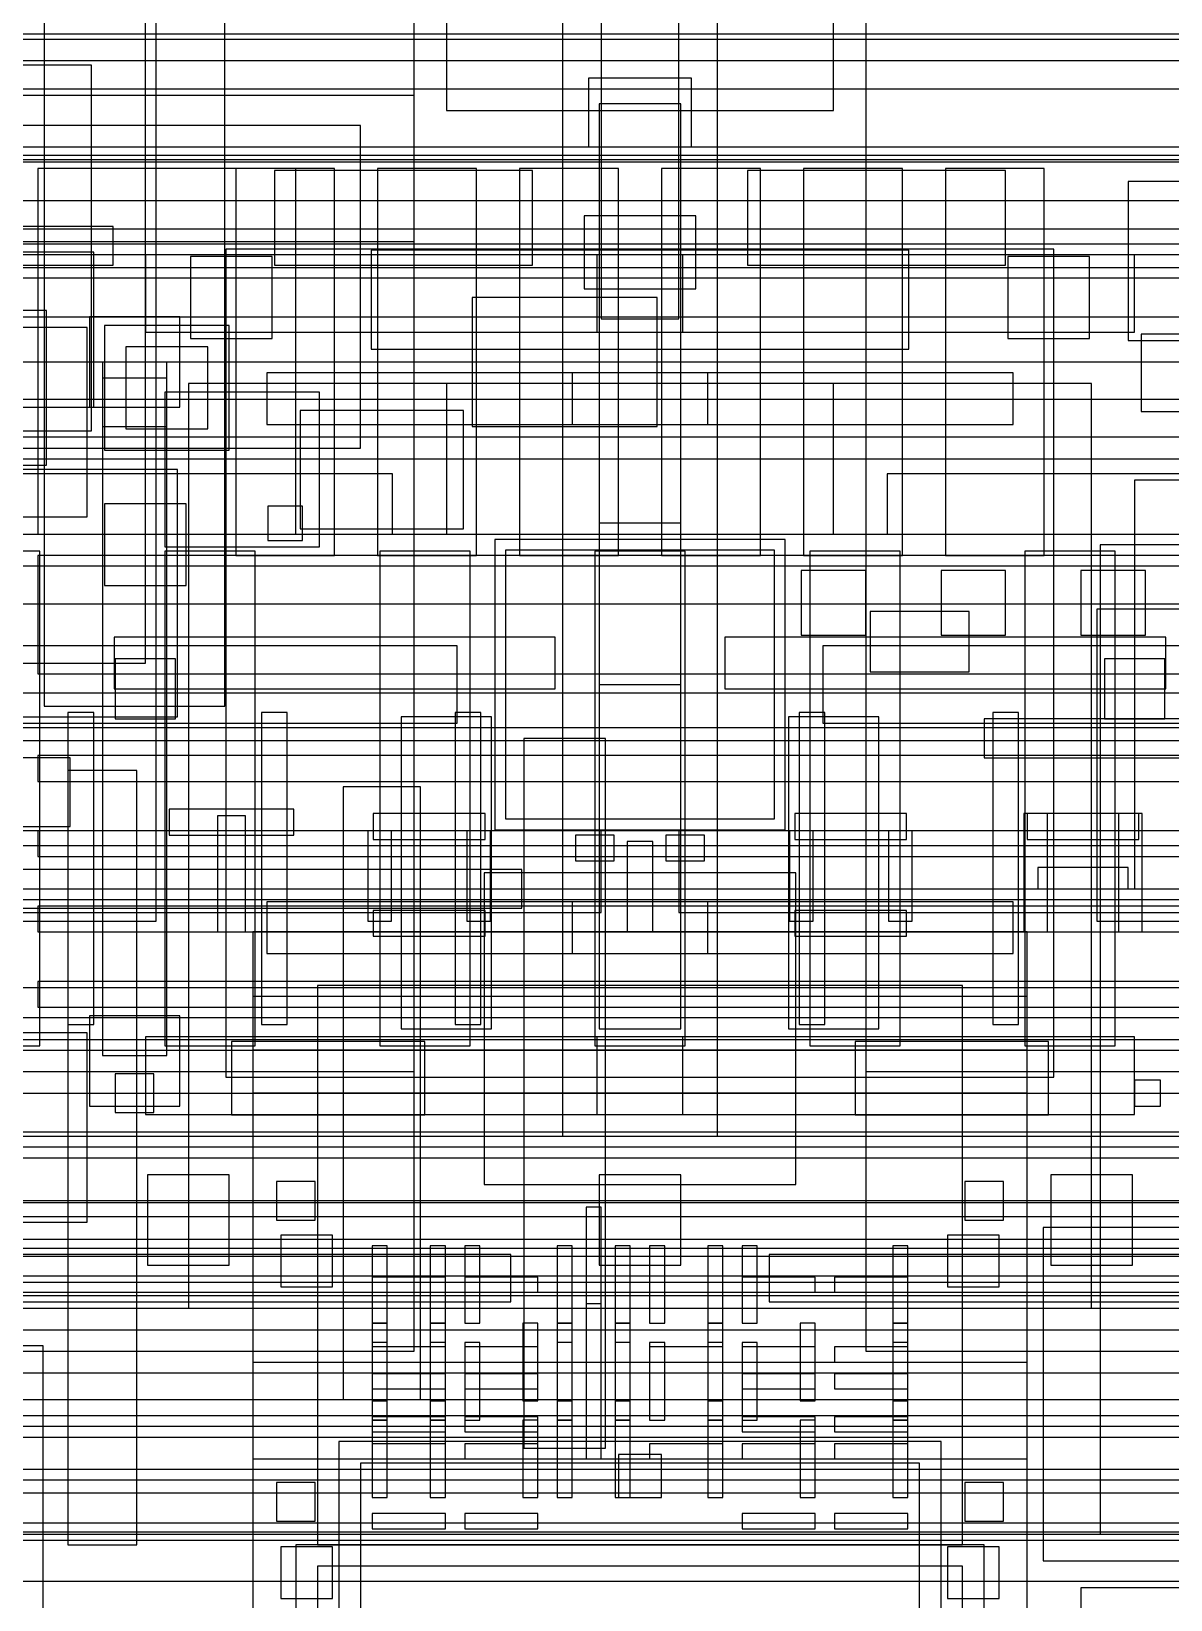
# Model space of a CAD drawing. Header units: millimetres. Extents: x -18 to 5970, y -985 to 4490.
# Drawn here: x 4717 to 5247, y 3084 to 3814 of the extents above; entities that cross this region are included whole.
import ezdxf

# ---------------------------------------------------------------- set-up
doc = ezdxf.new("R2010")
doc.units = ezdxf.units.MM

msp = doc.modelspace()

# ---------------------------------------------------------------- linework, layer by layer
at = {"layer": 'AS_FITTED_ROUTES'}
for p, q in [((4789, 3594), (4751, 3594)), ((4751, 3594), (4751, 3556)), ((4789, 3556), (4789, 3594)), ((4843, 3593), (4827, 3593)), ((4827, 3593), (4827, 3577)), ((4843, 3577), (4843, 3593)), ((4827, 3577), (4843, 3577)), ((4751, 3556), (4789, 3556)), ((5580, 3506), (4420, 3506)), ((5680, 3494), (5160, 3494)), ((5160, 3494), (5160, 3476)), ((4420, 3484), (5580, 3484)), ((5160, 3476), (5680, 3476)), ((4945, 3424), (4015, 3424)), ((4945, 3406), (4945, 3424)), ((4015, 3406), (4945, 3406)), ((4774, 3329), (4756, 3329)), ((4756, 3329), (4756, 3311)), ((4774, 3311), (4774, 3329)), ((5242, 3326), (5230, 3326)), ((5230, 3326), (5230, 3314)), ((5242, 3314), (5242, 3326)), ((4756, 3311), (4774, 3311)), ((5230, 3314), (5242, 3314)), ((5640, 3244), (4360, 3244)), ((4360, 3226), (5640, 3226)), ((5010, 3152), (4990, 3152)), ((4990, 3152), (4990, 3132)), ((5010, 3132), (5010, 3152)), ((4990, 3132), (5010, 3132))]:
    msp.add_line(p, q, dxfattribs=at)
at = {"layer": 'BODY'}
for p, q in [((4964, 3880), (4964, 3300)), ((5036, 3300), (5036, 3880)), ((4910, 3825), (4910, 3777)), ((5090, 3777), (5090, 3825)), ((5705, 3810), (4295, 3810)), ((5292.5, 3812.5), (4707.5, 3812.5)), ((4345, 3787), (5655, 3787)), ((5024, 3792), (4976, 3792)), ((4976, 3792), (4976, 3760)), ((5024, 3760), (5024, 3792)), ((4910, 3777), (5090, 3777)), ((4270, 3760), (5730, 3760)), ((5660, 3756), (4340, 3756)), ((4976, 3760), (5024, 3760)), ((5695, 3753), (4305, 3753)), ((5610, 3754), (4390, 3754)), ((5595, 3735), (4405, 3735)), ((5026, 3728), (4974, 3728)), ((4974, 3728), (4974, 3694)), ((5026, 3694), (5026, 3728)), ((4340, 3722), (5660, 3722)), ((4305, 3715), (5695, 3715)), ((5192.5, 3712.5), (4807.5, 3712.5)), ((4807.5, 3712.5), (4807.5, 3327.5)), ((5125, 3712), (4875, 3712)), ((4875, 3712), (4875, 3666)), ((5125, 3666), (5125, 3712)), ((5192.5, 3327.5), (5192.5, 3712.5)), ((4358, 3710), (5642, 3710)), ((4390, 3704), (5610, 3704)), ((4974, 3694), (5026, 3694)), ((4743, 3676), (4617, 3676)), ((4743, 3588), (4743, 3676)), ((4875, 3666), (5125, 3666)), ((5031.5, 3654.976), (4826.5, 3654.976)), ((4826.5, 3654.976), (4826.5, 3630.976)), ((5173.5, 3654.976), (4968.5, 3654.976)), ((4968.5, 3654.976), (4968.5, 3630.976)), ((5031.5, 3630.976), (5031.5, 3654.976)), ((5173.5, 3630.976), (5173.5, 3654.976)), ((4826.5, 3630.976), (5031.5, 3630.976)), ((4968.5, 3630.976), (5173.5, 3630.976)), ((4405, 3615), (5595, 3615)), ((4617, 3588), (4743, 3588)), ((5280, 3570), (4720, 3570)), ((4720, 3570), (4720, 3515)), ((4960.5, 3532), (4755.5, 3532)), ((4755.5, 3532), (4755.5, 3508)), ((4960.5, 3508), (4960.5, 3532)), ((5244.5, 3532), (5039.5, 3532)), ((5039.5, 3532), (5039.5, 3508)), ((5244.5, 3508), (5244.5, 3532)), ((4720, 3515), (5280, 3515)), ((4755.5, 3508), (4960.5, 3508)), ((5039.5, 3508), (5244.5, 3508)), ((5595, 3435), (4405, 3435)), ((5031.5, 3409.024), (4826.5, 3409.024)), ((4826.5, 3409.024), (4826.5, 3385.024)), ((5173.5, 3409.024), (4968.5, 3409.024)), ((4968.5, 3409.024), (4968.5, 3385.024)), ((5031.5, 3385.024), (5031.5, 3409.024)), ((5173.5, 3385.024), (5173.5, 3409.024)), ((5180, 3395), (4820, 3395)), ((4820, 3395), (4820, 3160)), ((5180, 3160), (5180, 3395)), ((4826.5, 3385.024), (5031.5, 3385.024)), ((4968.5, 3385.024), (5173.5, 3385.024)), ((5180, 3365), (4820, 3365)), ((4820, 3365), (4820, 3195)), ((5180, 3195), (5180, 3365)), ((4743, 3348), (4617, 3348)), ((4743, 3260), (4743, 3348)), ((4900, 3344), (4810, 3344)), ((4810, 3344), (4810, 3310)), ((4900, 3310), (4900, 3344)), ((5190, 3344), (5100, 3344)), ((5100, 3344), (5100, 3310)), ((5190, 3310), (5190, 3344)), ((4807.5, 3327.5), (5192.5, 3327.5)), ((4810, 3310), (4900, 3310)), ((5100, 3310), (5190, 3310)), ((4405, 3300), (5595, 3300)), ((4964, 3300), (5036, 3300)), ((4295, 3290), (5705, 3290)), ((4809, 3282), (4771, 3282)), ((4771, 3282), (4771, 3240)), ((4809, 3240), (4809, 3282)), ((5019, 3282), (4981, 3282)), ((4981, 3282), (4981, 3240)), ((5019, 3240), (5019, 3282)), ((5229, 3282), (5191, 3282)), ((5191, 3282), (5191, 3240)), ((5229, 3240), (5229, 3282)), ((4849, 3279), (4831, 3279)), ((4831, 3279), (4831, 3261)), ((4849, 3261), (4849, 3279)), ((5169, 3279), (5151, 3279)), ((5151, 3279), (5151, 3261)), ((5169, 3261), (5169, 3279)), ((5630, 3269), (4370, 3269)), ((5630, 3269), (4370, 3269)), ((5630, 3269), (4370, 3269)), ((5630, 3269), (4370, 3269)), ((5630, 3269), (4370, 3269)), ((5630, 3269), (4370, 3269)), ((4617, 3260), (4743, 3260)), ((4831, 3261), (4849, 3261)), ((4982, 3267), (4975, 3267)), ((4975, 3267), (4975, 3195)), ((4982, 3195), (4982, 3267)), ((5151, 3261), (5169, 3261)), ((5640, 3252), (4360, 3252)), ((4882.5, 3249), (4875.5, 3249)), ((4875.5, 3249), (4875.5, 3213)), ((4882.5, 3213), (4882.5, 3249)), ((4909.5, 3249), (4902.5, 3249)), ((4902.5, 3249), (4902.5, 3213)), ((4909.5, 3213), (4909.5, 3249)), ((4925.5, 3249), (4918.5, 3249)), ((4918.5, 3249), (4918.5, 3213)), ((4925.5, 3213), (4925.5, 3249)), ((4968.5, 3249), (4961.5, 3249)), ((4961.5, 3249), (4961.5, 3213)), ((4968.5, 3213), (4968.5, 3249)), ((4995.5, 3249), (4988.5, 3249)), ((4988.5, 3249), (4988.5, 3213)), ((4995.5, 3213), (4995.5, 3249)), ((5011.5, 3249), (5004.5, 3249)), ((5004.5, 3249), (5004.5, 3213)), ((5011.5, 3213), (5011.5, 3249)), ((5038.5, 3249), (5031.5, 3249)), ((5031.5, 3249), (5031.5, 3213)), ((5038.5, 3213), (5038.5, 3249)), ((5054.5, 3249), (5047.5, 3249)), ((5047.5, 3249), (5047.5, 3213)), ((5054.5, 3213), (5054.5, 3249)), ((5124.5, 3249), (5117.5, 3249)), ((5117.5, 3249), (5117.5, 3213)), ((5124.5, 3213), (5124.5, 3249)), ((4771, 3240), (4809, 3240)), ((4981, 3240), (5019, 3240)), ((5191, 3240), (5229, 3240)), ((4370, 3235), (5630, 3235)), ((4370, 3235), (5630, 3235)), ((4370, 3235), (5630, 3235)), ((4370, 3235), (5630, 3235)), ((4370, 3235), (5630, 3235)), ((4370, 3235), (5630, 3235)), ((5615, 3232), (4385, 3232)), ((4909.5, 3234.5), (4875.5, 3234.5)), ((4875.5, 3234.5), (4875.5, 3227.5)), ((4909.5, 3227.5), (4909.5, 3234.5)), ((4952.5, 3234.5), (4918.5, 3234.5)), ((4918.5, 3234.5), (4918.5, 3227.5)), ((4952.5, 3227.5), (4952.5, 3234.5)), ((5081.5, 3234.5), (5047.5, 3234.5)), ((5047.5, 3234.5), (5047.5, 3227.5)), ((5081.5, 3227.5), (5081.5, 3234.5)), ((5124.5, 3234.5), (5090.5, 3234.5)), ((5090.5, 3234.5), (5090.5, 3227.5)), ((5124.5, 3227.5), (5124.5, 3234.5)), ((4707.5, 3227.5), (5292.5, 3227.5)), ((4875.5, 3227.5), (4909.5, 3227.5)), ((4918.5, 3227.5), (4952.5, 3227.5)), ((5047.5, 3227.5), (5081.5, 3227.5)), ((5090.5, 3227.5), (5124.5, 3227.5)), ((4285, 3220), (5715, 3220)), ((4360, 3210), (5640, 3210)), ((4875.5, 3213), (4882.5, 3213)), ((4882.5, 3213), (4875.5, 3213)), ((4875.5, 3213), (4875.5, 3177)), ((4882.5, 3177), (4882.5, 3213)), ((4902.5, 3213), (4909.5, 3213)), ((4909.5, 3213), (4902.5, 3213)), ((4902.5, 3213), (4902.5, 3177)), ((4909.5, 3177), (4909.5, 3213)), ((4918.5, 3213), (4925.5, 3213)), ((4952.5, 3213), (4945.5, 3213)), ((4945.5, 3213), (4945.5, 3177)), ((4952.5, 3177), (4952.5, 3213)), ((4961.5, 3213), (4968.5, 3213)), ((4968.5, 3213), (4961.5, 3213)), ((4961.5, 3213), (4961.5, 3177)), ((4968.5, 3177), (4968.5, 3213)), ((4988.5, 3213), (4995.5, 3213)), ((4995.5, 3213), (4988.5, 3213)), ((4988.5, 3213), (4988.5, 3177)), ((4995.5, 3177), (4995.5, 3213)), ((5004.5, 3213), (5011.5, 3213)), ((5031.5, 3213), (5038.5, 3213)), ((5038.5, 3213), (5031.5, 3213)), ((5031.5, 3213), (5031.5, 3177)), ((5038.5, 3177), (5038.5, 3213)), ((5047.5, 3213), (5054.5, 3213)), ((5081.5, 3213), (5074.5, 3213)), ((5074.5, 3213), (5074.5, 3177)), ((5081.5, 3177), (5081.5, 3213)), ((5117.5, 3213), (5124.5, 3213)), ((5124.5, 3213), (5117.5, 3213)), ((5117.5, 3213), (5117.5, 3177)), ((5124.5, 3177), (5124.5, 3213)), ((4909.5, 3202), (4875.5, 3202)), ((4875.5, 3202), (4875.5, 3195)), ((4909.5, 3195), (4909.5, 3202)), ((4952.5, 3202), (4918.5, 3202)), ((4918.5, 3202), (4918.5, 3195)), ((4952.5, 3195), (4952.5, 3202)), ((5038.5, 3202), (5004.5, 3202)), ((5004.5, 3202), (5004.5, 3195)), ((5038.5, 3195), (5038.5, 3202)), ((5081.5, 3202), (5047.5, 3202)), ((5047.5, 3202), (5047.5, 3195)), ((5081.5, 3195), (5081.5, 3202)), ((5124.5, 3202), (5090.5, 3202)), ((5090.5, 3202), (5090.5, 3195)), ((5124.5, 3195), (5124.5, 3202)), ((4820, 3195), (5180, 3195)), ((4875.5, 3195), (4909.5, 3195)), ((4918.5, 3195), (4952.5, 3195)), ((4975, 3195), (4982, 3195)), ((5004.5, 3195), (5038.5, 3195)), ((5047.5, 3195), (5081.5, 3195)), ((5090.5, 3195), (5124.5, 3195)), ((4290, 3190), (5710, 3190)), ((4385, 3190), (5615, 3190)), ((4875.5, 3177), (4882.5, 3177)), ((4902.5, 3177), (4909.5, 3177)), ((4945.5, 3177), (4952.5, 3177)), ((4961.5, 3177), (4968.5, 3177)), ((4988.5, 3177), (4995.5, 3177)), ((5031.5, 3177), (5038.5, 3177)), ((5074.5, 3177), (5081.5, 3177)), ((5117.5, 3177), (5124.5, 3177)), ((5665, 3170), (4335, 3170)), ((4909.5, 3169.5), (4875.5, 3169.5)), ((4875.5, 3169.5), (4875.5, 3162.5)), ((4909.5, 3162.5), (4909.5, 3169.5)), ((4952.5, 3169.5), (4918.5, 3169.5)), ((4918.5, 3169.5), (4918.5, 3162.5)), ((4952.5, 3162.5), (4952.5, 3169.5)), ((5081.5, 3169.5), (5047.5, 3169.5)), ((5047.5, 3169.5), (5047.5, 3162.5)), ((5081.5, 3162.5), (5081.5, 3169.5)), ((5124.5, 3169.5), (5090.5, 3169.5)), ((5090.5, 3169.5), (5090.5, 3162.5)), ((5124.5, 3162.5), (5124.5, 3169.5)), ((4640, 3160), (5360, 3160)), ((4820, 3160), (5180, 3160)), ((4875.5, 3162.5), (4909.5, 3162.5)), ((4918.5, 3162.5), (4952.5, 3162.5)), ((5047.5, 3162.5), (5081.5, 3162.5)), ((5090.5, 3162.5), (5124.5, 3162.5)), ((4849, 3139), (4831, 3139)), ((4831, 3139), (4831, 3121)), ((4849, 3121), (4849, 3139)), ((5169, 3139), (5151, 3139)), ((5151, 3139), (5151, 3121)), ((5169, 3121), (5169, 3139)), ((4335, 3115), (5665, 3115)), ((4831, 3121), (4849, 3121)), ((5151, 3121), (5169, 3121))]:
    msp.add_line(p, q, dxfattribs=at)
at = {"layer": 'CHASSIS'}
for p, q in [((5810, 3145), (4190, 3145)), ((5775, 3140), (4225, 3140)), ((5760, 3120), (4240, 3120)), ((5470, 3120), (4530, 3120)), ((5730, 3112), (4270, 3112))]:
    msp.add_line(p, q, dxfattribs=at)
at = {"layer": 'DATUM'}
for p, q in [((4723, 3865), (4723, 3500)), ((4807, 3500), (4807, 3865)), ((5420, 3699), (4580, 3699)), ((4580, 3681), (5420, 3681)), ((4786, 3681), (4744, 3681)), ((4744, 3681), (4744, 3639)), ((4786, 3639), (4786, 3681)), ((4780, 3660), (4750, 3660)), ((4750, 3660), (4750, 3630)), ((4780, 3630), (4780, 3660)), ((4780, 3652.5), (4750, 3652.5)), ((4750, 3652.5), (4750, 3337.5)), ((4780, 3337.5), (4780, 3652.5)), ((4744, 3639), (4786, 3639)), ((4750, 3630), (4780, 3630)), ((4723, 3500), (4807, 3500)), ((4485, 3415), (5515, 3415)), ((4786, 3356), (4744, 3356)), ((4744, 3356), (4744, 3314)), ((4786, 3314), (4786, 3356)), ((4750, 3337.5), (4780, 3337.5)), ((4744, 3314), (4786, 3314)), ((5445, 3134), (4555, 3134)), ((4555, 3116), (5445, 3116))]:
    msp.add_line(p, q, dxfattribs=at)
at = {"layer": 'ENGINE_BAY'}
for p, q in [((4895, 3784), (4635, 3784)), ((4895, 3716), (4895, 3784)), ((5019, 3780), (4981, 3780)), ((4981, 3780), (4981, 3510)), ((5019, 3510), (5019, 3780)), ((4870, 3770), (4660, 3770)), ((4870, 3620), (4870, 3770)), ((4840, 3750), (4720, 3750)), ((4720, 3750), (4720, 3580)), ((4858, 3750), (4812, 3750)), ((4812, 3750), (4812, 3570)), ((4840, 3580), (4840, 3750)), ((4858, 3570), (4858, 3750)), ((4924, 3750), (4878, 3750)), ((4878, 3750), (4878, 3570)), ((4924, 3570), (4924, 3750)), ((4990, 3750), (4944, 3750)), ((4944, 3750), (4944, 3570)), ((4990, 3570), (4990, 3750)), ((5056, 3750), (5010, 3750)), ((5010, 3750), (5010, 3570)), ((5056, 3570), (5056, 3750)), ((5122, 3750), (5076, 3750)), ((5076, 3750), (5076, 3570)), ((5122, 3570), (5122, 3750)), ((5188, 3750), (5142, 3750)), ((5142, 3750), (5142, 3570)), ((5188, 3570), (5188, 3750)), ((4635, 3716), (4895, 3716)), ((5020, 3709.865), (4770, 3709.865)), ((4770, 3709.865), (4770, 3673.865)), ((5230, 3709.865), (4980, 3709.865)), ((4980, 3709.865), (4980, 3673.865)), ((5020, 3673.865), (5020, 3709.865)), ((5230, 3673.865), (5230, 3709.865)), ((4770, 3673.865), (5020, 3673.865)), ((4980, 3673.865), (5230, 3673.865)), ((5287, 3673), (5233, 3673)), ((5233, 3673), (5233, 3637)), ((5210, 3650), (4790, 3650)), ((4790, 3650), (4790, 3220)), ((5090, 3650), (4910, 3650)), ((4910, 3650), (4910, 3580)), ((5090, 3580), (5090, 3650)), ((5210, 3220), (5210, 3650)), ((5515, 3642.5), (4485, 3642.5)), ((4851, 3646), (4779, 3646)), ((4779, 3646), (4779, 3574)), ((4851, 3574), (4851, 3646)), ((5233, 3637), (5287, 3637)), ((4660, 3620), (4870, 3620)), ((4785, 3610), (4695, 3610)), ((4785, 3495), (4785, 3610)), ((5420, 3605), (5230, 3605)), ((5230, 3605), (5230, 3415)), ((5019, 3585), (4981, 3585)), ((4981, 3585), (4981, 3350)), ((5019, 3350), (5019, 3585)), ((4720, 3580), (4840, 3580)), ((4779, 3574), (4851, 3574)), ((4910, 3580), (5090, 3580)), ((5067.5, 3577.5), (4932.5, 3577.5)), ((4932.5, 3577.5), (4932.5, 3442.5)), ((5067.5, 3442.5), (5067.5, 3577.5)), ((5296, 3575), (5214, 3575)), ((5214, 3575), (5214, 3115)), ((4812, 3570), (4858, 3570)), ((4878, 3570), (4924, 3570)), ((5062.5, 3572.5), (4937.5, 3572.5)), ((4937.5, 3572.5), (4937.5, 3447.5)), ((4944, 3570), (4990, 3570)), ((5010, 3570), (5056, 3570)), ((5062.5, 3447.5), (5062.5, 3572.5)), ((5076, 3570), (5122, 3570)), ((5142, 3570), (5188, 3570)), ((4485, 3547.5), (5515, 3547.5)), ((5307.5, 3545), (5212.5, 3545)), ((5212.5, 3545), (5212.5, 3400)), ((5153, 3544), (5107, 3544)), ((5107, 3544), (5107, 3516)), ((5153, 3516), (5153, 3544)), ((4915, 3528), (4665, 3528)), ((4915, 3492), (4915, 3528)), ((5335, 3528), (5085, 3528)), ((5085, 3528), (5085, 3492)), ((5107, 3516), (5153, 3516)), ((4981, 3510), (5019, 3510)), ((4695, 3495), (4785, 3495)), ((4665, 3492), (4915, 3492)), ((5085, 3492), (5335, 3492)), ((4932.5, 3442.5), (5067.5, 3442.5)), ((4937.5, 3447.5), (5062.5, 3447.5)), ((5072.5, 3422.5), (4927.5, 3422.5)), ((4927.5, 3422.5), (4927.5, 3277.5)), ((5072.5, 3277.5), (5072.5, 3422.5)), ((5230, 3415), (5420, 3415)), ((5212.5, 3400), (5307.5, 3400)), ((4981, 3350), (5019, 3350)), ((5020, 3346.135), (4770, 3346.135)), ((4770, 3346.135), (4770, 3310.135)), ((5230, 3346.135), (4980, 3346.135)), ((4980, 3346.135), (4980, 3310.135)), ((5020, 3310.135), (5020, 3346.135)), ((5230, 3310.135), (5230, 3346.135)), ((4510, 3320), (5490, 3320)), ((4770, 3310.135), (5020, 3310.135)), ((4980, 3310.135), (5230, 3310.135)), ((4927.5, 3277.5), (5072.5, 3277.5)), ((5515, 3262.5), (4485, 3262.5)), ((5342.5, 3257.5), (5187.5, 3257.5)), ((5187.5, 3257.5), (5187.5, 3102.5)), ((4790, 3220), (5210, 3220)), ((4485, 3177.5), (5515, 3177.5)), ((5214, 3115), (5296, 3115)), ((5187.5, 3102.5), (5342.5, 3102.5))]:
    msp.add_line(p, q, dxfattribs=at)
at = {"layer": 'EXHAUST'}
for p, q in [((5455, 3090), (5205, 3090)), ((5205, 3090), (5205, 2840))]:
    msp.add_line(p, q, dxfattribs=at)
at = {"layer": 'FRONT_DETAIL'}
for p, q in [((5560, 3660), (4440, 3660)), ((5585, 3625), (4415, 3625)), ((4721, 3572), (4679, 3572)), ((4721, 3342), (4721, 3572)), ((4821, 3572), (4779, 3572)), ((4779, 3572), (4779, 3342)), ((4821, 3342), (4821, 3572)), ((4921, 3572), (4879, 3572)), ((4879, 3572), (4879, 3342)), ((4921, 3342), (4921, 3572)), ((5021, 3572), (4979, 3572)), ((4979, 3572), (4979, 3342)), ((5021, 3342), (5021, 3572)), ((5121, 3572), (5079, 3572)), ((5079, 3572), (5079, 3342)), ((5121, 3342), (5121, 3572)), ((5221, 3572), (5179, 3572)), ((5179, 3572), (5179, 3342)), ((5221, 3342), (5221, 3572)), ((5320, 3565), (4680, 3565)), ((4784, 3522), (4756, 3522)), ((4756, 3522), (4756, 3494)), ((4784, 3494), (4784, 3522)), ((5244, 3522), (5216, 3522)), ((5216, 3522), (5216, 3494)), ((5244, 3494), (5244, 3522)), ((4746, 3497), (4734, 3497)), ((4734, 3497), (4734, 3352)), ((4746, 3352), (4746, 3497)), ((4756, 3494), (4784, 3494)), ((4836, 3497), (4824, 3497)), ((4824, 3497), (4824, 3352)), ((4836, 3352), (4836, 3497)), ((4926, 3497), (4914, 3497)), ((4914, 3497), (4914, 3352)), ((4926, 3352), (4926, 3497)), ((5086, 3497), (5074, 3497)), ((5074, 3497), (5074, 3352)), ((5086, 3352), (5086, 3497)), ((5176, 3497), (5164, 3497)), ((5164, 3497), (5164, 3352)), ((5176, 3352), (5176, 3497)), ((5216, 3494), (5244, 3494)), ((5280, 3477), (4720, 3477)), ((4720, 3477), (4720, 3465)), ((4720, 3465), (5280, 3465)), ((4839, 3452), (4781, 3452)), ((4781, 3452), (4781, 3440)), ((4839, 3440), (4839, 3452)), ((4928, 3450), (4876, 3450)), ((4876, 3450), (4876, 3438)), ((4928, 3438), (4928, 3450)), ((5124, 3450), (5072, 3450)), ((5072, 3450), (5072, 3438)), ((5124, 3438), (5124, 3450)), ((5189.5, 3450), (5178.5, 3450)), ((5178.5, 3450), (5178.5, 3395)), ((5232, 3450), (5180, 3450)), ((5180, 3450), (5180, 3438)), ((5189.5, 3395), (5189.5, 3450)), ((5233.5, 3450), (5222.5, 3450)), ((5222.5, 3450), (5222.5, 3395)), ((5232, 3438), (5232, 3450)), ((5233.5, 3395), (5233.5, 3450)), ((4816.5, 3449), (4803.5, 3449)), ((4803.5, 3449), (4803.5, 3395)), ((4816.5, 3395), (4816.5, 3449)), ((5280, 3442), (4720, 3442)), ((4720, 3442), (4720, 3430)), ((4781, 3440), (4839, 3440)), ((4884.5, 3442), (4873.5, 3442)), ((4873.5, 3442), (4873.5, 3400)), ((4876, 3438), (4928, 3438)), ((4884.5, 3400), (4884.5, 3442)), ((4930.5, 3442), (4919.5, 3442)), ((4919.5, 3442), (4919.5, 3400)), ((4930.5, 3400), (4930.5, 3442)), ((4988, 3440), (4970, 3440)), ((4970, 3440), (4970, 3428)), ((4988, 3428), (4988, 3440)), ((5006, 3437), (4994, 3437)), ((4994, 3437), (4994, 3395)), ((5006, 3395), (5006, 3437)), ((5030, 3440), (5012, 3440)), ((5012, 3440), (5012, 3428)), ((5030, 3428), (5030, 3440)), ((5080.5, 3442), (5069.5, 3442)), ((5069.5, 3442), (5069.5, 3400)), ((5072, 3438), (5124, 3438)), ((5080.5, 3400), (5080.5, 3442)), ((5126.5, 3442), (5115.5, 3442)), ((5115.5, 3442), (5115.5, 3400)), ((5126.5, 3400), (5126.5, 3442)), ((5180, 3438), (5232, 3438)), ((4720, 3430), (5280, 3430)), ((4970, 3428), (4988, 3428)), ((5012, 3428), (5030, 3428)), ((5227, 3425), (5185, 3425)), ((5185, 3425), (5185, 3415)), ((5227, 3415), (5227, 3425)), ((5185, 3415), (5227, 3415)), ((4680, 3410), (5320, 3410)), ((5280, 3407), (4720, 3407)), ((4720, 3407), (4720, 3395)), ((4873.5, 3400), (4884.5, 3400)), ((4928, 3405), (4876, 3405)), ((4876, 3405), (4876, 3393)), ((4919.5, 3400), (4930.5, 3400)), ((4928, 3393), (4928, 3405)), ((5069.5, 3400), (5080.5, 3400)), ((5124, 3405), (5072, 3405)), ((5072, 3405), (5072, 3393)), ((5115.5, 3400), (5126.5, 3400)), ((5124, 3393), (5124, 3405)), ((4720, 3395), (5280, 3395)), ((4803.5, 3395), (4816.5, 3395)), ((4876, 3393), (4928, 3393)), ((4994, 3395), (5006, 3395)), ((5072, 3393), (5124, 3393)), ((5178.5, 3395), (5189.5, 3395)), ((5222.5, 3395), (5233.5, 3395)), ((5280, 3372), (4720, 3372)), ((4720, 3372), (4720, 3360)), ((4720, 3360), (5280, 3360)), ((4734, 3352), (4746, 3352)), ((4824, 3352), (4836, 3352)), ((4914, 3352), (4926, 3352)), ((5074, 3352), (5086, 3352)), ((5164, 3352), (5176, 3352)), ((4679, 3342), (4721, 3342)), ((4779, 3342), (4821, 3342)), ((4879, 3342), (4921, 3342)), ((4979, 3342), (5021, 3342)), ((5079, 3342), (5121, 3342)), ((5179, 3342), (5221, 3342)), ((5180, 3320), (4820, 3320)), ((4820, 3320), (4820, 3150)), ((5180, 3150), (5180, 3320)), ((4415, 3302), (5585, 3302)), ((4440, 3295), (5560, 3295)), ((4857, 3254), (4833, 3254)), ((4833, 3254), (4833, 3230)), ((4857, 3230), (4857, 3254)), ((5167, 3254), (5143, 3254)), ((5143, 3254), (5143, 3230)), ((5167, 3230), (5167, 3254)), ((4833, 3230), (4857, 3230)), ((5143, 3230), (5167, 3230)), ((4982, 3222), (4975, 3222)), ((4975, 3222), (4975, 3150)), ((4982, 3150), (4982, 3222)), ((4722.5, 3202.5), (4557.5, 3202.5)), ((4722.5, 3037.5), (4722.5, 3202.5)), ((4882.5, 3204), (4875.5, 3204)), ((4875.5, 3204), (4875.5, 3168)), ((4882.5, 3168), (4882.5, 3204)), ((4909.5, 3204), (4902.5, 3204)), ((4902.5, 3204), (4902.5, 3168)), ((4909.5, 3168), (4909.5, 3204)), ((4925.5, 3204), (4918.5, 3204)), ((4918.5, 3204), (4918.5, 3168)), ((4925.5, 3168), (4925.5, 3204)), ((4968.5, 3204), (4961.5, 3204)), ((4961.5, 3204), (4961.5, 3168)), ((4968.5, 3168), (4968.5, 3204)), ((4995.5, 3204), (4988.5, 3204)), ((4988.5, 3204), (4988.5, 3168)), ((4995.5, 3168), (4995.5, 3204)), ((5011.5, 3204), (5004.5, 3204)), ((5004.5, 3204), (5004.5, 3168)), ((5011.5, 3168), (5011.5, 3204)), ((5038.5, 3204), (5031.5, 3204)), ((5031.5, 3204), (5031.5, 3168)), ((5038.5, 3168), (5038.5, 3204)), ((5054.5, 3204), (5047.5, 3204)), ((5047.5, 3204), (5047.5, 3168)), ((5054.5, 3168), (5054.5, 3204)), ((5124.5, 3204), (5117.5, 3204)), ((5117.5, 3204), (5117.5, 3168)), ((5124.5, 3168), (5124.5, 3204)), ((4909.5, 3189.5), (4875.5, 3189.5)), ((4875.5, 3189.5), (4875.5, 3182.5)), ((4909.5, 3182.5), (4909.5, 3189.5)), ((4952.5, 3189.5), (4918.5, 3189.5)), ((4918.5, 3189.5), (4918.5, 3182.5)), ((4952.5, 3182.5), (4952.5, 3189.5)), ((5081.5, 3189.5), (5047.5, 3189.5)), ((5047.5, 3189.5), (5047.5, 3182.5)), ((5081.5, 3182.5), (5081.5, 3189.5)), ((5124.5, 3189.5), (5090.5, 3189.5)), ((5090.5, 3189.5), (5090.5, 3182.5)), ((5124.5, 3182.5), (5124.5, 3189.5)), ((4875.5, 3182.5), (4909.5, 3182.5)), ((4918.5, 3182.5), (4952.5, 3182.5)), ((5047.5, 3182.5), (5081.5, 3182.5)), ((5090.5, 3182.5), (5124.5, 3182.5)), ((4875.5, 3168), (4882.5, 3168)), ((4882.5, 3168), (4875.5, 3168)), ((4875.5, 3168), (4875.5, 3132)), ((4882.5, 3132), (4882.5, 3168)), ((4902.5, 3168), (4909.5, 3168)), ((4909.5, 3168), (4902.5, 3168)), ((4902.5, 3168), (4902.5, 3132)), ((4909.5, 3132), (4909.5, 3168)), ((4918.5, 3168), (4925.5, 3168)), ((4952.5, 3168), (4945.5, 3168)), ((4945.5, 3168), (4945.5, 3132)), ((4952.5, 3132), (4952.5, 3168)), ((4961.5, 3168), (4968.5, 3168)), ((4968.5, 3168), (4961.5, 3168)), ((4961.5, 3168), (4961.5, 3132)), ((4968.5, 3132), (4968.5, 3168)), ((4988.5, 3168), (4995.5, 3168)), ((4995.5, 3168), (4988.5, 3168)), ((4988.5, 3168), (4988.5, 3132)), ((4995.5, 3132), (4995.5, 3168)), ((5004.5, 3168), (5011.5, 3168)), ((5031.5, 3168), (5038.5, 3168)), ((5038.5, 3168), (5031.5, 3168)), ((5031.5, 3168), (5031.5, 3132)), ((5038.5, 3132), (5038.5, 3168)), ((5047.5, 3168), (5054.5, 3168)), ((5081.5, 3168), (5074.5, 3168)), ((5074.5, 3168), (5074.5, 3132)), ((5081.5, 3132), (5081.5, 3168)), ((5117.5, 3168), (5124.5, 3168)), ((5124.5, 3168), (5117.5, 3168)), ((5117.5, 3168), (5117.5, 3132)), ((5124.5, 3132), (5124.5, 3168)), ((4909.5, 3157), (4875.5, 3157)), ((4875.5, 3157), (4875.5, 3150)), ((4909.5, 3150), (4909.5, 3157)), ((4952.5, 3157), (4918.5, 3157)), ((4918.5, 3157), (4918.5, 3150)), ((4952.5, 3150), (4952.5, 3157)), ((5038.5, 3157), (5004.5, 3157)), ((5004.5, 3157), (5004.5, 3150)), ((5038.5, 3150), (5038.5, 3157)), ((5081.5, 3157), (5047.5, 3157)), ((5047.5, 3157), (5047.5, 3150)), ((5081.5, 3150), (5081.5, 3157)), ((5124.5, 3157), (5090.5, 3157)), ((5090.5, 3157), (5090.5, 3150)), ((5124.5, 3150), (5124.5, 3157)), ((4820, 3150), (5180, 3150)), ((4875.5, 3150), (4909.5, 3150)), ((4918.5, 3150), (4952.5, 3150)), ((4975, 3150), (4982, 3150)), ((5004.5, 3150), (5038.5, 3150)), ((5047.5, 3150), (5081.5, 3150)), ((5090.5, 3150), (5124.5, 3150)), ((4875.5, 3132), (4882.5, 3132)), ((4902.5, 3132), (4909.5, 3132)), ((4945.5, 3132), (4952.5, 3132)), ((4961.5, 3132), (4968.5, 3132)), ((4988.5, 3132), (4995.5, 3132)), ((5031.5, 3132), (5038.5, 3132)), ((5074.5, 3132), (5081.5, 3132)), ((5117.5, 3132), (5124.5, 3132)), ((4909.5, 3124.5), (4875.5, 3124.5)), ((4875.5, 3124.5), (4875.5, 3117.5)), ((4909.5, 3117.5), (4909.5, 3124.5)), ((4952.5, 3124.5), (4918.5, 3124.5)), ((4918.5, 3124.5), (4918.5, 3117.5)), ((4952.5, 3117.5), (4952.5, 3124.5)), ((5081.5, 3124.5), (5047.5, 3124.5)), ((5047.5, 3124.5), (5047.5, 3117.5)), ((5081.5, 3117.5), (5081.5, 3124.5)), ((5124.5, 3124.5), (5090.5, 3124.5)), ((5090.5, 3124.5), (5090.5, 3117.5)), ((5124.5, 3117.5), (5124.5, 3124.5)), ((4875.5, 3117.5), (4909.5, 3117.5)), ((4918.5, 3117.5), (4952.5, 3117.5)), ((5047.5, 3117.5), (5081.5, 3117.5)), ((5090.5, 3117.5), (5124.5, 3117.5)), ((4857, 3109), (4833, 3109)), ((4833, 3109), (4833, 3085)), ((4857, 3085), (4857, 3109)), ((5167, 3109), (5143, 3109)), ((5143, 3109), (5143, 3085)), ((5167, 3085), (5167, 3109)), ((4833, 3085), (4857, 3085)), ((5143, 3085), (5167, 3085))]:
    msp.add_line(p, q, dxfattribs=at)
at = {"layer": 'FUEL_SYSTEM'}
for p, q in [((5465, 3165), (4535, 3165)), ((5490, 3093), (4510, 3093)), ((5490, 3093), (4510, 3093))]:
    msp.add_line(p, q, dxfattribs=at)
at = {"layer": 'HARD_TOP'}
for p, q in [((4982, 4330), (4982, 3680)), ((5018, 3680), (5018, 4330)), ((4950, 3749), (4830, 3749)), ((4830, 3749), (4830, 3705)), ((4950, 3705), (4950, 3749)), ((5170, 3749), (5050, 3749)), ((5050, 3749), (5050, 3705)), ((5170, 3705), (5170, 3749)), ((4829, 3709), (4791, 3709)), ((4791, 3709), (4791, 3671)), ((4829, 3671), (4829, 3709)), ((4830, 3705), (4950, 3705)), ((5050, 3705), (5170, 3705)), ((5209, 3709), (5171, 3709)), ((5171, 3709), (5171, 3671)), ((5209, 3671), (5209, 3709)), ((4982, 3680), (5018, 3680)), ((4791, 3671), (4829, 3671)), ((5171, 3671), (5209, 3671)), ((4982, 3442), (4310, 3442)), ((4982, 3404), (4982, 3442)), ((5690, 3442), (5018, 3442)), ((5018, 3442), (5018, 3404)), ((4310, 3404), (4982, 3404)), ((5018, 3404), (5690, 3404))]:
    msp.add_line(p, q, dxfattribs=at)
at = {"layer": 'INTERIOR'}
for p, q in [((4895, 3320), (4895, 3940)), ((5105, 3940), (5105, 3320)), ((4770, 3520), (4770, 3900)), ((5660, 3800), (4340, 3800)), ((4745, 3798), (4415, 3798)), ((4745, 3628), (4745, 3798)), ((5263, 3744), (5227, 3744)), ((5227, 3744), (5227, 3670)), ((4755, 3723), (4585, 3723)), ((4755, 3705), (4755, 3723)), ((4585, 3705), (4755, 3705)), ((4746, 3711), (4674, 3711)), ((4746, 3639), (4746, 3711)), ((4724, 3684), (4652, 3684)), ((4724, 3612), (4724, 3684)), ((5008, 3690), (4922, 3690)), ((4922, 3690), (4922, 3630)), ((5008, 3630), (5008, 3690)), ((4809, 3677), (4751, 3677)), ((4751, 3677), (4751, 3619)), ((4809, 3619), (4809, 3677)), ((5227, 3670), (5263, 3670)), ((4799, 3667), (4761, 3667)), ((4761, 3667), (4761, 3629)), ((4799, 3629), (4799, 3667)), ((4674, 3639), (4746, 3639)), ((4918, 3637.5), (4842, 3637.5)), ((4842, 3637.5), (4842, 3582.5)), ((4918, 3582.5), (4918, 3637.5)), ((4415, 3628), (4745, 3628)), ((4761, 3629), (4799, 3629)), ((4922, 3630), (5008, 3630)), ((4751, 3619), (4809, 3619)), ((4652, 3612), (4724, 3612)), ((4885, 3608), (4495, 3608)), ((4885, 3580), (4885, 3608)), ((5505, 3608), (5115, 3608)), ((5115, 3608), (5115, 3580)), ((4842, 3582.5), (4918, 3582.5)), ((4340, 3580), (5660, 3580)), ((4495, 3580), (4885, 3580)), ((5115, 3580), (5505, 3580)), ((5105, 3563), (5075, 3563)), ((5075, 3563), (5075, 3533)), ((5105, 3533), (5105, 3563)), ((5170, 3563), (5140, 3563)), ((5140, 3563), (5140, 3533)), ((5170, 3533), (5170, 3563)), ((5235, 3563), (5205, 3563)), ((5205, 3563), (5205, 3533)), ((5235, 3533), (5235, 3563)), ((5075, 3533), (5105, 3533)), ((5140, 3533), (5170, 3533)), ((5205, 3533), (5235, 3533)), ((4390, 3520), (4770, 3520)), ((4931, 3495), (4889, 3495)), ((4889, 3495), (4889, 3350)), ((4931, 3350), (4931, 3495)), ((5111, 3495), (5069, 3495)), ((5069, 3495), (5069, 3350)), ((5111, 3350), (5111, 3495)), ((4984, 3485), (4946, 3485)), ((4946, 3485), (4946, 3155)), ((4984, 3155), (4984, 3485)), ((4735, 3476), (4565, 3476)), ((4735, 3444), (4735, 3476)), ((4766, 3470), (4734, 3470)), ((4734, 3470), (4734, 3110)), ((4766, 3110), (4766, 3470)), ((4898, 3462.5), (4862, 3462.5)), ((4862, 3462.5), (4862, 3177.5)), ((4898, 3177.5), (4898, 3462.5)), ((4565, 3444), (4735, 3444)), ((5505, 3369), (4495, 3369)), ((5540, 3355), (4460, 3355)), ((4889, 3350), (4931, 3350)), ((5069, 3350), (5111, 3350)), ((4460, 3340), (5540, 3340)), ((4495, 3345), (5505, 3345)), ((4895, 3330), (4485, 3330)), ((4895, 3200), (4895, 3330)), ((5515, 3330), (5105, 3330)), ((5105, 3330), (5105, 3200)), ((4485, 3320), (4895, 3320)), ((5105, 3320), (5515, 3320)), ((5510, 3270), (4490, 3270)), ((4490, 3248), (5510, 3248)), ((4940, 3245), (4440, 3245)), ((4940, 3223), (4940, 3245)), ((5560, 3245), (5060, 3245)), ((5060, 3245), (5060, 3223)), ((4440, 3223), (4940, 3223)), ((4460, 3220), (5540, 3220)), ((5060, 3223), (5560, 3223)), ((4485, 3200), (4895, 3200)), ((5105, 3200), (5515, 3200)), ((4862, 3177.5), (4898, 3177.5)), ((4946, 3155), (4984, 3155)), ((4734, 3110), (4766, 3110))]:
    msp.add_line(p, q, dxfattribs=at)
at = {"layer": 'MECHANICAL_CLEARANCE'}
for p, q in [((4775, 3400), (4775, 3820)), ((4640, 3490), (5360, 3490)), ((4385, 3400), (4775, 3400)), ((5140, 3158), (4860, 3158)), ((4860, 3158), (4860, 2938)), ((5140, 2938), (5140, 3158)), ((5130, 3148), (4870, 3148)), ((4870, 3148), (4870, 2938)), ((5130, 2938), (5130, 3148))]:
    msp.add_line(p, q, dxfattribs=at)
at = {"layer": 'RUNNING_GEAR'}
for p, q in [((5150, 3370), (4850, 3370)), ((4850, 3370), (4850, 3110)), ((5150, 3110), (5150, 3370)), ((5180, 3340), (4820, 3340)), ((4820, 3340), (4820, 3075)), ((5180, 3075), (5180, 3340)), ((5160, 3110), (4840, 3110)), ((4840, 3110), (4840, 2730)), ((4850, 3110), (5150, 3110)), ((5160, 2730), (5160, 3110)), ((5150, 3100), (4850, 3100)), ((4850, 3100), (4850, 2740)), ((5150, 2740), (5150, 3100))]:
    msp.add_line(p, q, dxfattribs=at)

doc.saveas('drawing.dxf')
